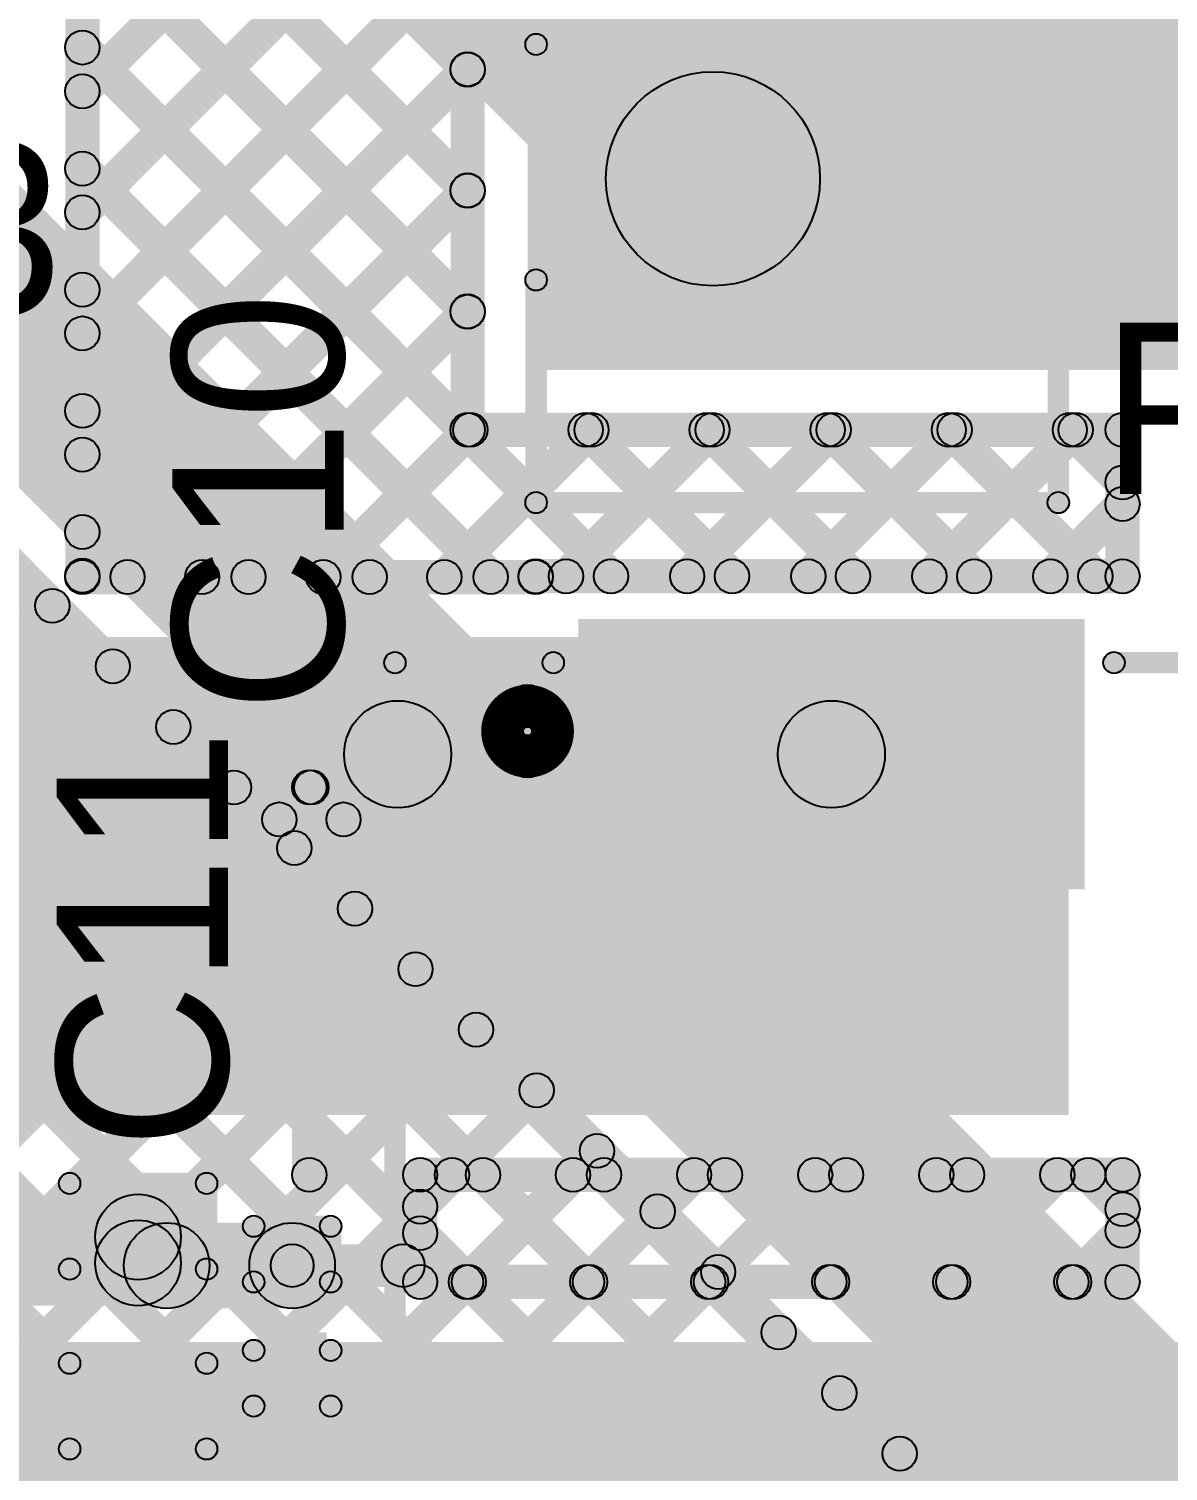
# Model space of a CAD drawing. Header units: millimetres. Extents: x 0.01 to 3.4, y 0.01 to 2.05.
# Drawn here: x 2.4585 to 2.7247, y 0.9458 to 1.2826 of the extents above; entities that cross this region are included whole.
import ezdxf

# ---------------------------------------------------------------- set-up
doc = ezdxf.new("R2010")
doc.units = ezdxf.units.MM
doc.header["$MEASUREMENT"] = 0
for name, color, linetype in [('BottomLayer', 5, 'Continuous'), ('BottomSolder', 6, 'Continuous'), ('PadHoleLayer', 156, 'Continuous'), ('TopLayer', 1, 'Continuous'), ('TopOverlay', 2, 'Continuous'), ('TopPaste', 8, 'Continuous'), ('TopSolder', 216, 'Continuous')]:
    doc.layers.add(name, color=color, linetype=linetype)

# ---------------------------------------------------------------- blocks, each defined once
blk = doc.blocks.new('SPM5012T_100M_LR_26')
at = {"layer": 'TopLayer'}
for points in [[(-0.11417, 0.05512), (-0.05906, 0.05512), (-0.05906, -0.05512), (-0.11417, -0.05512)], [(0.05906, 0.05512), (0.11417, 0.05512), (0.11417, -0.05512), (0.05906, -0.05512)]]:
    blk.add_hatch(color=1, dxfattribs=at).paths.add_polyline_path(points)
at = {"layer": 'TopOverlay'}
h = blk.add_hatch(color=2, dxfattribs=at)
edge = h.paths.add_edge_path()
edge.add_arc((-0.108, 0.102), 0.0025, 0, 360)
h = blk.add_hatch(color=2, dxfattribs=at)
edge = h.paths.add_edge_path()
edge.add_arc((-0.108, 0.102), 0.0025, 0, 360)
for points in [[(0.108, 0.1045), (0.108, 0.0995), (-0.108, 0.0995), (-0.108, 0.1045)], [(-0.1055, 0.066), (-0.1105, 0.066), (-0.1105, 0.102), (-0.1055, 0.102)], [(0.1105, 0.066), (0.1055, 0.066), (0.1055, 0.102), (0.1105, 0.102)], [(-0.1055, -0.102), (-0.1105, -0.102), (-0.1105, -0.065), (-0.1055, -0.065)], [(0.1105, -0.102), (0.1055, -0.102), (0.1055, -0.065), (0.1105, -0.065)], [(0.108, -0.0995), (0.108, -0.1045), (-0.108, -0.1045), (-0.108, -0.0995)]]:
    blk.add_hatch(color=2, dxfattribs=at).paths.add_polyline_path(points)
h = blk.add_hatch(color=2, dxfattribs=at)
edge = h.paths.add_edge_path()
edge.add_arc((0.108, 0.102), 0.0025, 0, 360)
h = blk.add_hatch(color=2, dxfattribs=at)
edge = h.paths.add_edge_path()
edge.add_arc((0.108, 0.102), 0.0025, 0, 360)
h = blk.add_hatch(color=2, dxfattribs=at)
edge = h.paths.add_edge_path()
edge.add_arc((-0.108, 0.066), 0.0025, 0, 360)
h = blk.add_hatch(color=2, dxfattribs=at)
edge = h.paths.add_edge_path()
edge.add_arc((0.108, 0.066), 0.0025, 0, 360)
h = blk.add_hatch(color=2, dxfattribs=at)
edge = h.paths.add_edge_path()
edge.add_arc((-0.108, -0.065), 0.0025, 0, 360)
h = blk.add_hatch(color=2, dxfattribs=at)
edge = h.paths.add_edge_path()
edge.add_arc((0.108, -0.065), 0.0025, 0, 360)
h = blk.add_hatch(color=2, dxfattribs=at)
edge = h.paths.add_edge_path()
edge.add_arc((-0.09783, -0.071), 0.005, 0, 360)
h = blk.add_hatch(color=2, dxfattribs=at)
edge = h.paths.add_edge_path()
edge.add_arc((-0.08617, -0.071), 0.005, 0, 360)
h = blk.add_hatch(color=2, dxfattribs=at)
edge = h.paths.add_edge_path()
edge.add_arc((-0.108, -0.102), 0.0025, 0, 360)
h = blk.add_hatch(color=2, dxfattribs=at)
edge = h.paths.add_edge_path()
edge.add_arc((-0.108, -0.102), 0.0025, 0, 360)
h = blk.add_hatch(color=2, dxfattribs=at)
edge = h.paths.add_edge_path()
edge.add_arc((0.108, -0.102), 0.0025, 0, 360)
h = blk.add_hatch(color=2, dxfattribs=at)
edge = h.paths.add_edge_path()
edge.add_arc((0.108, -0.102), 0.0025, 0, 360)
at = {"layer": 'TopPaste'}
for points in [[(-0.11417, 0.05512), (-0.05906, 0.05512), (-0.05906, -0.05512), (-0.11417, -0.05512)], [(0.05906, 0.05512), (0.11417, 0.05512), (0.11417, -0.05512), (0.05906, -0.05512)]]:
    blk.add_hatch(color=8, dxfattribs=at).paths.add_polyline_path(points)
at = {"layer": 'TopSolder'}
for points in [[(-0.11817, 0.05912), (-0.05506, 0.05912), (-0.05506, -0.05912), (-0.11817, -0.05912)], [(0.05506, 0.05912), (0.11817, 0.05912), (0.11817, -0.05912), (0.05506, -0.05912)]]:
    blk.add_hatch(color=216, dxfattribs=at).paths.add_polyline_path(points)
at = {"layer": 'TopOverlay', "const_width": 0.01}
blk.add_lwpolyline([(-0.08617, -0.071, 1), (-0.09783, -0.071, 1)], format="xyb", close=True, dxfattribs=at)
at = {"layer": 'TopOverlay'}
for centre, radius in [((-0.108, 0.102), 0.0025), ((-0.108, 0.102), 0.0025), ((0.108, 0.102), 0.0025), ((0.108, 0.102), 0.0025), ((-0.108, 0.066), 0.0025), ((0.108, 0.066), 0.0025), ((-0.108, -0.065), 0.0025), ((0.108, -0.065), 0.0025), ((-0.09783, -0.071), 0.005), ((-0.08617, -0.071), 0.005), ((-0.108, -0.102), 0.0025), ((-0.108, -0.102), 0.0025), ((0.108, -0.102), 0.0025), ((0.108, -0.102), 0.0025)]:
    blk.add_circle(centre, radius, dxfattribs=at)
blk = doc.blocks.new('30R135UPR_40')
at = {"layer": 'BottomLayer'}
h = blk.add_hatch(color=5, dxfattribs=at)
edge = h.paths.add_edge_path()
edge.add_arc((0.10039, -0.01969), 0.03729, 0, 360)
at = {"layer": 'BottomSolder'}
h = blk.add_hatch(color=6, dxfattribs=at)
edge = h.paths.add_edge_path()
edge.add_arc((0.10039, -0.01969), 0.04129, 0, 360)
at = {"layer": 'PadHoleLayer'}
h = blk.add_hatch(color=156, dxfattribs=at)
edge = h.paths.add_edge_path()
edge.add_arc((0.10039, -0.01969), 0.01969, 0, 360)
at = {"layer": 'TopLayer'}
h = blk.add_hatch(color=1, dxfattribs=at)
edge = h.paths.add_edge_path()
edge.add_arc((0.10039, -0.01969), 0.03729, 0, 360)
at = {"layer": 'TopOverlay'}
for points in [[(0.176, 0.0635), (0.176, 0.0585), (-0.07, 0.0585), (-0.07, 0.0635)], [(0.1785, -0.061), (0.1735, -0.061), (0.1735, 0.061), (0.1785, 0.061)], [(0.069, -0.0585), (0.069, -0.0635), (-0.177, -0.0635), (-0.177, -0.0585)], [(0.176, -0.0585), (0.176, -0.0635), (0.124, -0.0635), (0.124, -0.0585)]]:
    blk.add_hatch(color=2, dxfattribs=at).paths.add_polyline_path(points)
h = blk.add_hatch(color=2, dxfattribs=at)
edge = h.paths.add_edge_path()
edge.add_arc((0.176, 0.061), 0.0025, 0, 360)
h = blk.add_hatch(color=2, dxfattribs=at)
edge = h.paths.add_edge_path()
edge.add_arc((0.176, 0.061), 0.0025, 0, 360)
h = blk.add_hatch(color=2, dxfattribs=at)
edge = h.paths.add_edge_path()
edge.add_arc((0.069, -0.061), 0.0025, 0, 360)
h = blk.add_hatch(color=2, dxfattribs=at)
edge = h.paths.add_edge_path()
edge.add_arc((0.124, -0.061), 0.0025, 0, 360)
h = blk.add_hatch(color=2, dxfattribs=at)
edge = h.paths.add_edge_path()
edge.add_arc((0.176, -0.061), 0.0025, 0, 360)
h = blk.add_hatch(color=2, dxfattribs=at)
edge = h.paths.add_edge_path()
edge.add_arc((0.176, -0.061), 0.0025, 0, 360)
at = {"layer": 'TopSolder'}
h = blk.add_hatch(color=216, dxfattribs=at)
edge = h.paths.add_edge_path()
edge.add_arc((0.10039, -0.01969), 0.04129, 0, 360)
at = {"layer": 'TopOverlay'}
for centre in [(0.176, 0.061), (0.176, 0.061), (0.069, -0.061), (0.124, -0.061), (0.176, -0.061), (0.176, -0.061)]:
    blk.add_circle(centre, 0.0025, dxfattribs=at)
blk = doc.blocks.new('CAP_0201_41')
at = {"layer": 'TopLayer'}
for points in [[(-0.01772, 0.00591), (-0.00591, 0.00591), (-0.00591, -0.00591), (-0.01772, -0.00591)], [(0.00591, 0.00591), (0.01772, 0.00591), (0.01772, -0.00591), (0.00591, -0.00591)]]:
    blk.add_hatch(color=1, dxfattribs=at).paths.add_polyline_path(points)
at = {"layer": 'TopOverlay'}
h = blk.add_hatch(color=2, dxfattribs=at)
edge = h.paths.add_edge_path()
edge.add_arc((-0.021, 0.009), 0.0025, 0, 360)
h = blk.add_hatch(color=2, dxfattribs=at)
edge = h.paths.add_edge_path()
edge.add_arc((-0.021, 0.009), 0.0025, 0, 360)
for points in [[(-0.021, 0.0065), (-0.021, 0.0115), (-0.008, 0.0115), (-0.008, 0.0065)], [(0.008, 0.0065), (0.008, 0.0115), (0.021, 0.0115), (0.021, 0.0065)], [(-0.0235, 0.009), (-0.0185, 0.009), (-0.0185, -0.009), (-0.0235, -0.009)], [(0.0185, 0.009), (0.0235, 0.009), (0.0235, -0.009), (0.0185, -0.009)], [(-0.021, -0.0115), (-0.021, -0.0065), (-0.008, -0.0065), (-0.008, -0.0115)], [(0.008, -0.0115), (0.008, -0.0065), (0.021, -0.0065), (0.021, -0.0115)]]:
    blk.add_hatch(color=2, dxfattribs=at).paths.add_polyline_path(points)
h = blk.add_hatch(color=2, dxfattribs=at)
edge = h.paths.add_edge_path()
edge.add_arc((-0.008, 0.009), 0.0025, 0, 360)
h = blk.add_hatch(color=2, dxfattribs=at)
edge = h.paths.add_edge_path()
edge.add_arc((0.008, 0.009), 0.0025, 0, 360)
h = blk.add_hatch(color=2, dxfattribs=at)
edge = h.paths.add_edge_path()
edge.add_arc((0.021, 0.009), 0.0025, 0, 360)
h = blk.add_hatch(color=2, dxfattribs=at)
edge = h.paths.add_edge_path()
edge.add_arc((0.021, 0.009), 0.0025, 0, 360)
h = blk.add_hatch(color=2, dxfattribs=at)
edge = h.paths.add_edge_path()
edge.add_arc((-0.021, -0.009), 0.0025, 0, 360)
h = blk.add_hatch(color=2, dxfattribs=at)
edge = h.paths.add_edge_path()
edge.add_arc((-0.021, -0.009), 0.0025, 0, 360)
h = blk.add_hatch(color=2, dxfattribs=at)
edge = h.paths.add_edge_path()
edge.add_arc((-0.008, -0.009), 0.0025, 0, 360)
h = blk.add_hatch(color=2, dxfattribs=at)
edge = h.paths.add_edge_path()
edge.add_arc((0.008, -0.009), 0.0025, 0, 360)
h = blk.add_hatch(color=2, dxfattribs=at)
edge = h.paths.add_edge_path()
edge.add_arc((0.021, -0.009), 0.0025, 0, 360)
h = blk.add_hatch(color=2, dxfattribs=at)
edge = h.paths.add_edge_path()
edge.add_arc((0.021, -0.009), 0.0025, 0, 360)
at = {"layer": 'TopPaste'}
for points in [[(-0.01772, 0.00591), (-0.00591, 0.00591), (-0.00591, -0.00591), (-0.01772, -0.00591)], [(0.00591, 0.00591), (0.01772, 0.00591), (0.01772, -0.00591), (0.00591, -0.00591)]]:
    blk.add_hatch(color=8, dxfattribs=at).paths.add_polyline_path(points)
at = {"layer": 'TopSolder'}
for points in [[(-0.01988, 0.00807), (-0.00374, 0.00807), (-0.00374, -0.00807), (-0.01988, -0.00807)], [(0.00374, 0.00807), (0.01988, 0.00807), (0.01988, -0.00807), (0.00374, -0.00807)]]:
    blk.add_hatch(color=216, dxfattribs=at).paths.add_polyline_path(points)
at = {"layer": 'TopOverlay'}
for centre in [(-0.021, 0.009), (-0.021, 0.009), (-0.008, 0.009), (0.008, 0.009), (0.021, 0.009), (0.021, 0.009), (-0.021, -0.009), (-0.021, -0.009), (-0.008, -0.009), (0.008, -0.009), (0.021, -0.009), (0.021, -0.009)]:
    blk.add_circle(centre, 0.0025, dxfattribs=at)
blk = doc.blocks.new('C__0402_64')
at = {"layer": 'TopLayer'}
for points in [[(-0.0275, -0.0125), (-0.0275, 0.0125), (-0.0095, 0.0125), (-0.0095, -0.0125)], [(0.0095, -0.0125), (0.0095, 0.0125), (0.0275, 0.0125), (0.0275, -0.0125)]]:
    blk.add_hatch(color=1, dxfattribs=at).paths.add_polyline_path(points)
at = {"layer": 'TopOverlay'}
h = blk.add_hatch(color=2, dxfattribs=at)
edge = h.paths.add_edge_path()
edge.add_arc((-0.031, 0.016), 0.0025, 0, 360)
h = blk.add_hatch(color=2, dxfattribs=at)
edge = h.paths.add_edge_path()
edge.add_arc((-0.031, 0.016), 0.0025, 0, 360)
for points in [[(-0.031, 0.0135), (-0.031, 0.0185), (-0.011, 0.0185), (-0.011, 0.0135)], [(0.011, 0.0135), (0.011, 0.0185), (0.031, 0.0185), (0.031, 0.0135)], [(-0.0335, 0.016), (-0.0285, 0.016), (-0.0285, -0.016), (-0.0335, -0.016)], [(0.0285, 0.016), (0.0335, 0.016), (0.0335, -0.016), (0.0285, -0.016)], [(-0.031, -0.0185), (-0.031, -0.0135), (-0.011, -0.0135), (-0.011, -0.0185)], [(0.011, -0.0185), (0.011, -0.0135), (0.031, -0.0135), (0.031, -0.0185)]]:
    blk.add_hatch(color=2, dxfattribs=at).paths.add_polyline_path(points)
h = blk.add_hatch(color=2, dxfattribs=at)
edge = h.paths.add_edge_path()
edge.add_arc((-0.011, 0.016), 0.0025, 0, 360)
h = blk.add_hatch(color=2, dxfattribs=at)
edge = h.paths.add_edge_path()
edge.add_arc((0.011, 0.016), 0.0025, 0, 360)
h = blk.add_hatch(color=2, dxfattribs=at)
edge = h.paths.add_edge_path()
edge.add_arc((0.031, 0.016), 0.0025, 0, 360)
h = blk.add_hatch(color=2, dxfattribs=at)
edge = h.paths.add_edge_path()
edge.add_arc((0.031, 0.016), 0.0025, 0, 360)
h = blk.add_hatch(color=2, dxfattribs=at)
edge = h.paths.add_edge_path()
edge.add_arc((-0.031, -0.016), 0.0025, 0, 360)
h = blk.add_hatch(color=2, dxfattribs=at)
edge = h.paths.add_edge_path()
edge.add_arc((-0.031, -0.016), 0.0025, 0, 360)
h = blk.add_hatch(color=2, dxfattribs=at)
edge = h.paths.add_edge_path()
edge.add_arc((-0.011, -0.016), 0.0025, 0, 360)
h = blk.add_hatch(color=2, dxfattribs=at)
edge = h.paths.add_edge_path()
edge.add_arc((0.011, -0.016), 0.0025, 0, 360)
h = blk.add_hatch(color=2, dxfattribs=at)
edge = h.paths.add_edge_path()
edge.add_arc((0.031, -0.016), 0.0025, 0, 360)
h = blk.add_hatch(color=2, dxfattribs=at)
edge = h.paths.add_edge_path()
edge.add_arc((0.031, -0.016), 0.0025, 0, 360)
at = {"layer": 'TopPaste'}
for points in [[(-0.0275, -0.0125), (-0.0275, 0.0125), (-0.0095, 0.0125), (-0.0095, -0.0125)], [(0.0095, -0.0125), (0.0095, 0.0125), (0.0275, 0.0125), (0.0275, -0.0125)]]:
    blk.add_hatch(color=8, dxfattribs=at).paths.add_polyline_path(points)
at = {"layer": 'TopSolder'}
for points in [[(-0.02986, -0.01486), (-0.02986, 0.01486), (-0.00714, 0.01486), (-0.00714, -0.01486)], [(0.00714, -0.01486), (0.00714, 0.01486), (0.02986, 0.01486), (0.02986, -0.01486)]]:
    blk.add_hatch(color=216, dxfattribs=at).paths.add_polyline_path(points)
at = {"layer": 'TopOverlay'}
for centre in [(-0.031, 0.016), (-0.031, 0.016), (-0.011, 0.016), (0.011, 0.016), (0.031, 0.016), (0.031, 0.016), (-0.031, -0.016), (-0.031, -0.016), (-0.011, -0.016), (0.011, -0.016), (0.031, -0.016), (0.031, -0.016)]:
    blk.add_circle(centre, 0.0025, dxfattribs=at)

msp = doc.modelspace()

# ---------------------------------------------------------------- hatches: boundary and pattern name
at = {"layer": 'BottomLayer'}
for points in [[(2.50087, 1.43932), (2.53622, 1.47468), (2.94768, 1.06322), (2.91232, 1.02787)], [(2.53361, 1.29695), (2.56897, 1.33231), (2.63599, 1.26528), (2.60064, 1.22993)], [(2.40532, 1.22632), (2.44068, 1.26168), (2.86718, 0.83518), (2.83182, 0.79982)], [(2.42217, 1.18402), (2.42783, 1.18967), (2.80809, 0.80941), (2.80243, 0.80376)], [(2.42017, 1.18202), (2.42583, 1.18768), (2.80996, 0.80355), (2.8043, 0.79789)], [(2.40603, 1.16788), (2.41169, 1.17353), (2.96278, 0.62245), (2.95712, 0.61679)], [(2.39189, 1.15374), (2.39755, 1.15939), (2.94854, 0.6084), (2.94288, 0.60274)], [(2.28611, 0.96438), (2.28046, 0.97004), (2.46113, 1.15071), (2.46679, 1.14506)], [(2.37775, 1.13959), (2.3834, 1.14525), (2.94146, 0.5872), (2.9358, 0.58154)], [(2.14383, 0.79381), (2.13817, 0.79947), (2.47527, 1.13657), (2.48093, 1.13092)], [(2.36361, 1.12545), (2.36926, 1.13111), (2.94783, 0.55254), (2.94217, 0.54688)], [(2.14383, 0.76553), (2.13817, 0.77119), (2.48942, 1.12243), (2.49507, 1.11677)], [(2.34946, 1.11131), (2.35512, 1.11697), (2.94783, 0.52426), (2.94217, 0.5186)], [(2.14383, 0.73725), (2.13817, 0.7429), (2.50356, 1.10829), (2.50921, 1.10263)], [(2.33532, 1.09717), (2.34098, 1.10282), (2.94783, 0.49597), (2.94217, 0.49032)], [(2.14383, 0.70896), (2.13817, 0.71462), (2.5177, 1.09415), (2.52336, 1.08849)], [(2.32118, 1.08302), (2.32684, 1.08868), (2.94783, 0.46769), (2.94217, 0.46203)], [(2.14383, 0.68068), (2.13817, 0.68633), (2.53184, 1.08), (2.5375, 1.07435)], [(2.14383, 0.65239), (2.13817, 0.65805), (2.54598, 1.06586), (2.55164, 1.0602)], [(2.14383, 0.62411), (2.13817, 0.62976), (2.56013, 1.05172), (2.56578, 1.04606)], [(2.14383, 0.59582), (2.13817, 0.60148), (2.57427, 1.03758), (2.57993, 1.03192)], [(2.14383, 0.56754), (2.13817, 0.5732), (2.58841, 1.02344), (2.59407, 1.01778)], [(2.14383, 0.53926), (2.13817, 0.54491), (2.60255, 1.00929), (2.60821, 1.00364)], [(2.13983, 0.50697), (2.13418, 0.51263), (2.61669, 0.99515), (2.62235, 0.98949)], [(1.77131, 0.11017), (1.76566, 0.11583), (2.63084, 0.98101), (2.63649, 0.97535)], [(1.7996, 0.11017), (1.79394, 0.11583), (2.64498, 0.96687), (2.65064, 0.96121)], [(1.82788, 0.11017), (1.82223, 0.11583), (2.65912, 0.95272), (2.66478, 0.94707)]]:
    msp.add_hatch(color=5, dxfattribs=at).paths.add_polyline_path(points)
h = msp.add_hatch(color=5, dxfattribs=at)
edge = h.paths.add_edge_path()
edge.add_arc((2.61831, 1.24761), 0.025, 0, 360)
h = msp.add_hatch(color=5, dxfattribs=at)
edge = h.paths.add_edge_path()
edge.add_arc((2.46396, 1.14789), 0.004, 0, 360)
h = msp.add_hatch(color=5, dxfattribs=at)
edge = h.paths.add_edge_path()
edge.add_arc((2.4781, 1.13374), 0.004, 0, 360)
h = msp.add_hatch(color=5, dxfattribs=at)
edge = h.paths.add_edge_path()
edge.add_arc((2.49224, 1.1196), 0.004, 0, 360)
h = msp.add_hatch(color=5, dxfattribs=at)
edge = h.paths.add_edge_path()
edge.add_arc((2.50639, 1.10546), 0.004, 0, 360)
h = msp.add_hatch(color=5, dxfattribs=at)
edge = h.paths.add_edge_path()
edge.add_arc((2.52053, 1.09132), 0.004, 0, 360)
h = msp.add_hatch(color=5, dxfattribs=at)
edge = h.paths.add_edge_path()
edge.add_arc((2.53467, 1.07718), 0.004, 0, 360)
h = msp.add_hatch(color=5, dxfattribs=at)
edge = h.paths.add_edge_path()
edge.add_arc((2.54881, 1.06303), 0.004, 0, 360)
h = msp.add_hatch(color=5, dxfattribs=at)
edge = h.paths.add_edge_path()
edge.add_arc((2.56295, 1.04889), 0.004, 0, 360)
h = msp.add_hatch(color=5, dxfattribs=at)
edge = h.paths.add_edge_path()
edge.add_arc((2.5771, 1.03475), 0.004, 0, 360)
h = msp.add_hatch(color=5, dxfattribs=at)
edge = h.paths.add_edge_path()
edge.add_arc((2.59124, 1.02061), 0.004, 0, 360)
h = msp.add_hatch(color=5, dxfattribs=at)
edge = h.paths.add_edge_path()
edge.add_arc((2.60538, 1.00646), 0.004, 0, 360)
h = msp.add_hatch(color=5, dxfattribs=at)
edge = h.paths.add_edge_path()
edge.add_arc((2.61952, 0.99232), 0.004, 0, 360)
h = msp.add_hatch(color=5, dxfattribs=at)
edge = h.paths.add_edge_path()
edge.add_arc((2.63367, 0.97818), 0.004, 0, 360)
h = msp.add_hatch(color=5, dxfattribs=at)
edge = h.paths.add_edge_path()
edge.add_arc((2.64781, 0.96404), 0.004, 0, 360)
h = msp.add_hatch(color=5, dxfattribs=at)
edge = h.paths.add_edge_path()
edge.add_arc((2.66195, 0.9499), 0.004, 0, 360)
at = {"layer": 'TopLayer'}
for points in [[(2.47383, 1.26524), (2.46817, 1.27089), (2.60017, 1.40289), (2.60583, 1.39724)], [(2.39473, 1.37717), (2.40038, 1.38283), (2.56383, 1.21938), (2.55817, 1.21373)], [(2.42301, 1.37717), (2.42867, 1.38283), (2.56383, 1.24767), (2.55817, 1.24201)], [(2.4513, 1.37717), (2.45695, 1.38283), (2.56383, 1.27595), (2.55817, 1.2703)], [(2.47383, 1.23695), (2.46817, 1.24261), (2.60339, 1.37783), (2.60905, 1.37217)], [(2.565, 1.189), (2.557, 1.189), (2.557, 1.307), (2.565, 1.307)], [(2.47383, 1.20867), (2.46817, 1.21432), (2.55817, 1.30432), (2.56383, 1.29867)], [(2.575, 1.203), (2.781, 1.203), (2.781, 1.293), (2.575, 1.293)], [(2.475, 1.15461), (2.467, 1.15461), (2.467, 1.287), (2.475, 1.287)], [(2.46817, 1.27544), (2.47383, 1.2811), (2.59731, 1.15762), (2.59166, 1.15196)], [(2.47383, 1.18038), (2.46817, 1.18604), (2.55817, 1.27604), (2.56383, 1.27038)], [(2.46817, 1.24716), (2.47383, 1.25282), (2.5692, 1.15744), (2.56354, 1.15179)], [(2.47383, 1.1521), (2.46817, 1.15775), (2.55817, 1.24775), (2.56383, 1.2421)], [(2.46817, 1.21887), (2.47383, 1.22453), (2.54092, 1.15744), (2.53526, 1.15179)], [(2.5018, 1.15179), (2.49614, 1.15744), (2.55817, 1.21947), (2.56383, 1.21381)], [(2.46817, 1.19059), (2.47383, 1.19625), (2.51263, 1.15744), (2.50698, 1.15179)], [(2.561, 1.185), (2.561, 1.193), (2.714, 1.193), (2.714, 1.185)], [(2.53008, 1.15179), (2.52443, 1.15744), (2.55881, 1.19183), (2.56447, 1.18617)], [(2.55837, 1.15179), (2.55271, 1.15744), (2.5871, 1.19183), (2.59275, 1.18617)], [(2.58683, 1.15196), (2.58117, 1.15762), (2.61538, 1.19183), (2.62104, 1.18617)], [(2.58573, 1.18617), (2.59138, 1.19183), (2.6256, 1.15762), (2.61994, 1.15196)], [(2.61511, 1.15196), (2.60945, 1.15762), (2.64367, 1.19183), (2.64932, 1.18617)], [(2.61401, 1.18617), (2.61967, 1.19183), (2.65388, 1.15762), (2.64822, 1.15196)], [(2.6434, 1.15196), (2.63774, 1.15762), (2.67195, 1.19183), (2.67761, 1.18617)], [(2.6423, 1.18617), (2.64795, 1.19183), (2.68217, 1.15762), (2.67651, 1.15196)], [(2.67168, 1.15196), (2.66602, 1.15762), (2.70024, 1.19183), (2.70589, 1.18617)], [(2.67058, 1.18617), (2.67624, 1.19183), (2.71045, 1.15762), (2.70479, 1.15196)], [(2.69886, 1.18617), (2.70452, 1.19183), (2.71683, 1.17952), (2.71117, 1.17386)], [(2.718, 1.15479), (2.71, 1.15479), (2.71, 1.189), (2.718, 1.189)], [(2.69996, 1.15196), (2.69431, 1.15762), (2.71117, 1.17448), (2.71683, 1.16882)], [(2.46817, 1.16231), (2.47383, 1.16796), (2.48435, 1.15744), (2.47869, 1.15179)], [(2.57688, 1.15079), (2.57688, 1.15879), (2.714, 1.15879), (2.714, 1.15079)], [(2.471, 1.15061), (2.471, 1.15861), (2.57688, 1.15861), (2.57688, 1.15061)], [(2.70142, 1.029), (2.70142, 1.14061), (2.41, 1.14061), (2.41, 1.029)], [(2.54465, 1.10073), (2.54465, 1.12573), (2.646, 1.12573), (2.646, 1.10073)], [(2.55273, 1.00473), (2.54708, 1.01039), (2.55452, 1.01783), (2.56018, 1.01217)], [(2.54991, 1.011), (2.54991, 1.019), (2.714, 1.019), (2.714, 1.011)], [(2.56346, 0.98717), (2.5578, 0.99283), (2.5828, 1.01783), (2.58846, 1.01217)], [(2.56174, 1.01217), (2.56739, 1.01783), (2.59239, 0.99283), (2.58674, 0.98717)], [(2.59174, 0.98717), (2.58609, 0.99283), (2.61109, 1.01783), (2.61674, 1.01217)], [(2.59002, 1.01217), (2.59568, 1.01783), (2.62068, 0.99283), (2.61502, 0.98717)], [(2.62003, 0.98717), (2.61437, 0.99283), (2.63937, 1.01783), (2.64503, 1.01217)], [(2.61831, 1.01217), (2.62396, 1.01783), (2.64896, 0.99283), (2.64331, 0.98717)], [(2.64831, 0.98717), (2.64266, 0.99283), (2.66766, 1.01783), (2.67331, 1.01217)], [(2.64659, 1.01217), (2.65225, 1.01783), (2.67725, 0.99283), (2.67159, 0.98717)], [(2.6766, 0.98717), (2.67094, 0.99283), (2.69594, 1.01783), (2.7016, 1.01217)], [(2.67487, 1.01217), (2.68053, 1.01783), (2.70553, 0.99283), (2.69987, 0.98717)], [(2.70316, 1.01217), (2.70882, 1.01783), (2.71683, 1.00982), (2.71117, 1.00416)], [(2.55391, 0.99), (2.54591, 0.99), (2.54591, 1.015), (2.55391, 1.015)], [(2.718, 0.99), (2.71, 0.99), (2.71, 1.015), (2.718, 1.015)], [(2.47693, 0.99343), (2.49107, 1.00757), (2.49776, 1.00088), (2.48362, 0.98674)], [(2.39793, 0.98443), (2.39793, 1.00443), (2.484, 1.00443), (2.484, 0.98443)], [(2.49069, 0.98381), (2.49069, 1.00381), (2.52, 1.00381), (2.52, 0.98381)], [(2.54708, 0.99855), (2.55273, 1.0042), (2.56411, 0.99283), (2.55845, 0.98717)], [(2.70488, 0.98717), (2.69923, 0.99283), (2.71117, 1.00477), (2.71683, 0.99912)], [(2.494, 0.99443), (2.474, 0.99443), (2.474, 1.0005), (2.494, 1.0005)], [(2.52, 0.98881), (2.52, 0.99881), (2.54591, 0.99881), (2.54591, 0.98881)], [(2.54991, 0.986), (2.54991, 0.994), (2.714, 0.994), (2.714, 0.986)], [(2.39, 0.877), (2.777, 0.877), (2.777, 0.976), (2.39, 0.976)]]:
    msp.add_hatch(color=1, dxfattribs=at).paths.add_polyline_path(points)
h = msp.add_hatch(color=1, dxfattribs=at)
edge = h.paths.add_edge_path()
edge.add_arc((2.471, 1.27827), 0.004, 0, 360)
h = msp.add_hatch(color=1, dxfattribs=at)
edge = h.paths.add_edge_path()
edge.add_arc((2.561, 1.27321), 0.004, 0, 360)
h = msp.add_hatch(color=1, dxfattribs=at)
edge = h.paths.add_edge_path()
edge.add_arc((2.561, 1.27312), 0.004, 0, 360)
h = msp.add_hatch(color=1, dxfattribs=at)
edge = h.paths.add_edge_path()
edge.add_arc((2.471, 1.26806), 0.004, 0, 360)
h = msp.add_hatch(color=1, dxfattribs=at)
edge = h.paths.add_edge_path()
edge.add_arc((2.471, 1.24999), 0.004, 0, 360)
h = msp.add_hatch(color=1, dxfattribs=at)
edge = h.paths.add_edge_path()
edge.add_arc((2.561, 1.24493), 0.004, 0, 360)
h = msp.add_hatch(color=1, dxfattribs=at)
edge = h.paths.add_edge_path()
edge.add_arc((2.561, 1.24484), 0.004, 0, 360)
h = msp.add_hatch(color=1, dxfattribs=at)
edge = h.paths.add_edge_path()
edge.add_arc((2.471, 1.23978), 0.004, 0, 360)
h = msp.add_hatch(color=1, dxfattribs=at)
edge = h.paths.add_edge_path()
edge.add_arc((2.471, 1.2217), 0.004, 0, 360)
h = msp.add_hatch(color=1, dxfattribs=at)
edge = h.paths.add_edge_path()
edge.add_arc((2.561, 1.21664), 0.004, 0, 360)
h = msp.add_hatch(color=1, dxfattribs=at)
edge = h.paths.add_edge_path()
edge.add_arc((2.561, 1.21656), 0.004, 0, 360)
h = msp.add_hatch(color=1, dxfattribs=at)
edge = h.paths.add_edge_path()
edge.add_arc((2.471, 1.2115), 0.004, 0, 360)
h = msp.add_hatch(color=1, dxfattribs=at)
edge = h.paths.add_edge_path()
edge.add_arc((2.471, 1.19342), 0.004, 0, 360)
h = msp.add_hatch(color=1, dxfattribs=at)
edge = h.paths.add_edge_path()
edge.add_arc((2.561, 1.189), 0.004, 0, 360)
h = msp.add_hatch(color=1, dxfattribs=at)
edge = h.paths.add_edge_path()
edge.add_arc((2.561, 1.189), 0.004, 0, 360)
h = msp.add_hatch(color=1, dxfattribs=at)
edge = h.paths.add_edge_path()
edge.add_arc((2.56164, 1.189), 0.004, 0, 360)
h = msp.add_hatch(color=1, dxfattribs=at)
edge = h.paths.add_edge_path()
edge.add_arc((2.58856, 1.189), 0.004, 0, 360)
h = msp.add_hatch(color=1, dxfattribs=at)
edge = h.paths.add_edge_path()
edge.add_arc((2.58993, 1.189), 0.004, 0, 360)
h = msp.add_hatch(color=1, dxfattribs=at)
edge = h.paths.add_edge_path()
edge.add_arc((2.61684, 1.189), 0.004, 0, 360)
h = msp.add_hatch(color=1, dxfattribs=at)
edge = h.paths.add_edge_path()
edge.add_arc((2.61821, 1.189), 0.004, 0, 360)
h = msp.add_hatch(color=1, dxfattribs=at)
edge = h.paths.add_edge_path()
edge.add_arc((2.64512, 1.189), 0.004, 0, 360)
h = msp.add_hatch(color=1, dxfattribs=at)
edge = h.paths.add_edge_path()
edge.add_arc((2.64649, 1.189), 0.004, 0, 360)
h = msp.add_hatch(color=1, dxfattribs=at)
edge = h.paths.add_edge_path()
edge.add_arc((2.67341, 1.189), 0.004, 0, 360)
h = msp.add_hatch(color=1, dxfattribs=at)
edge = h.paths.add_edge_path()
edge.add_arc((2.67478, 1.189), 0.004, 0, 360)
h = msp.add_hatch(color=1, dxfattribs=at)
edge = h.paths.add_edge_path()
edge.add_arc((2.70169, 1.189), 0.004, 0, 360)
h = msp.add_hatch(color=1, dxfattribs=at)
edge = h.paths.add_edge_path()
edge.add_arc((2.70306, 1.189), 0.004, 0, 360)
h = msp.add_hatch(color=1, dxfattribs=at)
edge = h.paths.add_edge_path()
edge.add_arc((2.714, 1.189), 0.004, 0, 360)
h = msp.add_hatch(color=1, dxfattribs=at)
edge = h.paths.add_edge_path()
edge.add_arc((2.714, 1.189), 0.004, 0, 360)
h = msp.add_hatch(color=1, dxfattribs=at)
edge = h.paths.add_edge_path()
edge.add_arc((2.471, 1.18321), 0.004, 0, 360)
h = msp.add_hatch(color=1, dxfattribs=at)
edge = h.paths.add_edge_path()
edge.add_arc((2.714, 1.17669), 0.004, 0, 360)
h = msp.add_hatch(color=1, dxfattribs=at)
edge = h.paths.add_edge_path()
edge.add_arc((2.714, 1.17165), 0.004, 0, 360)
h = msp.add_hatch(color=1, dxfattribs=at)
edge = h.paths.add_edge_path()
edge.add_arc((2.471, 1.16513), 0.004, 0, 360)
h = msp.add_hatch(color=1, dxfattribs=at)
edge = h.paths.add_edge_path()
edge.add_arc((2.471, 1.15493), 0.004, 0, 360)
h = msp.add_hatch(color=1, dxfattribs=at)
edge = h.paths.add_edge_path()
edge.add_arc((2.57688, 1.15479), 0.004, 0, 360)
h = msp.add_hatch(color=1, dxfattribs=at)
edge = h.paths.add_edge_path()
edge.add_arc((2.584, 1.15479), 0.004, 0, 360)
h = msp.add_hatch(color=1, dxfattribs=at)
edge = h.paths.add_edge_path()
edge.add_arc((2.59448, 1.15479), 0.004, 0, 360)
h = msp.add_hatch(color=1, dxfattribs=at)
edge = h.paths.add_edge_path()
edge.add_arc((2.61228, 1.15479), 0.004, 0, 360)
h = msp.add_hatch(color=1, dxfattribs=at)
edge = h.paths.add_edge_path()
edge.add_arc((2.62277, 1.15479), 0.004, 0, 360)
h = msp.add_hatch(color=1, dxfattribs=at)
edge = h.paths.add_edge_path()
edge.add_arc((2.64057, 1.15479), 0.004, 0, 360)
h = msp.add_hatch(color=1, dxfattribs=at)
edge = h.paths.add_edge_path()
edge.add_arc((2.65105, 1.15479), 0.004, 0, 360)
h = msp.add_hatch(color=1, dxfattribs=at)
edge = h.paths.add_edge_path()
edge.add_arc((2.66885, 1.15479), 0.004, 0, 360)
h = msp.add_hatch(color=1, dxfattribs=at)
edge = h.paths.add_edge_path()
edge.add_arc((2.67934, 1.15479), 0.004, 0, 360)
h = msp.add_hatch(color=1, dxfattribs=at)
edge = h.paths.add_edge_path()
edge.add_arc((2.69714, 1.15479), 0.004, 0, 360)
h = msp.add_hatch(color=1, dxfattribs=at)
edge = h.paths.add_edge_path()
edge.add_arc((2.70762, 1.15479), 0.004, 0, 360)
h = msp.add_hatch(color=1, dxfattribs=at)
edge = h.paths.add_edge_path()
edge.add_arc((2.714, 1.15479), 0.004, 0, 360)
h = msp.add_hatch(color=1, dxfattribs=at)
edge = h.paths.add_edge_path()
edge.add_arc((2.714, 1.15479), 0.004, 0, 360)
h = msp.add_hatch(color=1, dxfattribs=at)
edge = h.paths.add_edge_path()
edge.add_arc((2.471, 1.15461), 0.004, 0, 360)
h = msp.add_hatch(color=1, dxfattribs=at)
edge = h.paths.add_edge_path()
edge.add_arc((2.471, 1.15461), 0.004, 0, 360)
h = msp.add_hatch(color=1, dxfattribs=at)
edge = h.paths.add_edge_path()
edge.add_arc((2.48152, 1.15461), 0.004, 0, 360)
h = msp.add_hatch(color=1, dxfattribs=at)
edge = h.paths.add_edge_path()
edge.add_arc((2.49897, 1.15461), 0.004, 0, 360)
h = msp.add_hatch(color=1, dxfattribs=at)
edge = h.paths.add_edge_path()
edge.add_arc((2.5098, 1.15461), 0.004, 0, 360)
h = msp.add_hatch(color=1, dxfattribs=at)
edge = h.paths.add_edge_path()
edge.add_arc((2.52726, 1.15461), 0.004, 0, 360)
h = msp.add_hatch(color=1, dxfattribs=at)
edge = h.paths.add_edge_path()
edge.add_arc((2.53809, 1.15461), 0.004, 0, 360)
h = msp.add_hatch(color=1, dxfattribs=at)
edge = h.paths.add_edge_path()
edge.add_arc((2.55554, 1.15461), 0.004, 0, 360)
h = msp.add_hatch(color=1, dxfattribs=at)
edge = h.paths.add_edge_path()
edge.add_arc((2.56637, 1.15461), 0.004, 0, 360)
h = msp.add_hatch(color=1, dxfattribs=at)
edge = h.paths.add_edge_path()
edge.add_arc((2.57688, 1.15461), 0.004, 0, 360)
h = msp.add_hatch(color=1, dxfattribs=at)
edge = h.paths.add_edge_path()
edge.add_arc((2.54465, 1.11323), 0.0125, 0, 360)
h = msp.add_hatch(color=1, dxfattribs=at)
edge = h.paths.add_edge_path()
edge.add_arc((2.646, 1.11323), 0.0125, 0, 360)
h = msp.add_hatch(color=1, dxfattribs=at)
edge = h.paths.add_edge_path()
edge.add_arc((2.54991, 1.015), 0.004, 0, 360)
h = msp.add_hatch(color=1, dxfattribs=at)
edge = h.paths.add_edge_path()
edge.add_arc((2.54991, 1.015), 0.004, 0, 360)
h = msp.add_hatch(color=1, dxfattribs=at)
edge = h.paths.add_edge_path()
edge.add_arc((2.55735, 1.015), 0.004, 0, 360)
h = msp.add_hatch(color=1, dxfattribs=at)
edge = h.paths.add_edge_path()
edge.add_arc((2.56457, 1.015), 0.004, 0, 360)
h = msp.add_hatch(color=1, dxfattribs=at)
edge = h.paths.add_edge_path()
edge.add_arc((2.58563, 1.015), 0.004, 0, 360)
h = msp.add_hatch(color=1, dxfattribs=at)
edge = h.paths.add_edge_path()
edge.add_arc((2.59285, 1.015), 0.004, 0, 360)
h = msp.add_hatch(color=1, dxfattribs=at)
edge = h.paths.add_edge_path()
edge.add_arc((2.61392, 1.015), 0.004, 0, 360)
h = msp.add_hatch(color=1, dxfattribs=at)
edge = h.paths.add_edge_path()
edge.add_arc((2.62113, 1.015), 0.004, 0, 360)
h = msp.add_hatch(color=1, dxfattribs=at)
edge = h.paths.add_edge_path()
edge.add_arc((2.6422, 1.015), 0.004, 0, 360)
h = msp.add_hatch(color=1, dxfattribs=at)
edge = h.paths.add_edge_path()
edge.add_arc((2.64942, 1.015), 0.004, 0, 360)
h = msp.add_hatch(color=1, dxfattribs=at)
edge = h.paths.add_edge_path()
edge.add_arc((2.67048, 1.015), 0.004, 0, 360)
h = msp.add_hatch(color=1, dxfattribs=at)
edge = h.paths.add_edge_path()
edge.add_arc((2.6777, 1.015), 0.004, 0, 360)
h = msp.add_hatch(color=1, dxfattribs=at)
edge = h.paths.add_edge_path()
edge.add_arc((2.69877, 1.015), 0.004, 0, 360)
h = msp.add_hatch(color=1, dxfattribs=at)
edge = h.paths.add_edge_path()
edge.add_arc((2.70599, 1.015), 0.004, 0, 360)
h = msp.add_hatch(color=1, dxfattribs=at)
edge = h.paths.add_edge_path()
edge.add_arc((2.714, 1.015), 0.004, 0, 360)
h = msp.add_hatch(color=1, dxfattribs=at)
edge = h.paths.add_edge_path()
edge.add_arc((2.714, 1.015), 0.004, 0, 360)
h = msp.add_hatch(color=1, dxfattribs=at)
edge = h.paths.add_edge_path()
edge.add_arc((2.484, 1.0005), 0.01, 0, 360)
h = msp.add_hatch(color=1, dxfattribs=at)
edge = h.paths.add_edge_path()
edge.add_arc((2.484, 1.0005), 0.01, 0, 360)
h = msp.add_hatch(color=1, dxfattribs=at)
edge = h.paths.add_edge_path()
edge.add_arc((2.54991, 1.00756), 0.004, 0, 360)
h = msp.add_hatch(color=1, dxfattribs=at)
edge = h.paths.add_edge_path()
edge.add_arc((2.714, 1.00699), 0.004, 0, 360)
h = msp.add_hatch(color=1, dxfattribs=at)
edge = h.paths.add_edge_path()
edge.add_arc((2.484, 0.99443), 0.01, 0, 360)
h = msp.add_hatch(color=1, dxfattribs=at)
edge = h.paths.add_edge_path()
edge.add_arc((2.484, 0.99443), 0.01, 0, 360)
h = msp.add_hatch(color=1, dxfattribs=at)
edge = h.paths.add_edge_path()
edge.add_arc((2.49069, 0.99381), 0.01, 0, 360)
h = msp.add_hatch(color=1, dxfattribs=at)
edge = h.paths.add_edge_path()
edge.add_arc((2.49069, 0.99381), 0.01, 0, 360)
h = msp.add_hatch(color=1, dxfattribs=at)
edge = h.paths.add_edge_path()
edge.add_arc((2.52, 0.99381), 0.01, 0, 360)
h = msp.add_hatch(color=1, dxfattribs=at)
edge = h.paths.add_edge_path()
edge.add_arc((2.54991, 1.00138), 0.004, 0, 360)
h = msp.add_hatch(color=1, dxfattribs=at)
edge = h.paths.add_edge_path()
edge.add_arc((2.714, 1.00195), 0.004, 0, 360)
h = msp.add_hatch(color=1, dxfattribs=at)
edge = h.paths.add_edge_path()
edge.add_arc((2.52, 0.99381), 0.005, 0, 360)
h = msp.add_hatch(color=1, dxfattribs=at)
edge = h.paths.add_edge_path()
edge.add_arc((2.54591, 0.99381), 0.005, 0, 360)
h = msp.add_hatch(color=1, dxfattribs=at)
edge = h.paths.add_edge_path()
edge.add_arc((2.54991, 0.99), 0.004, 0, 360)
h = msp.add_hatch(color=1, dxfattribs=at)
edge = h.paths.add_edge_path()
edge.add_arc((2.54991, 0.99), 0.004, 0, 360)
h = msp.add_hatch(color=1, dxfattribs=at)
edge = h.paths.add_edge_path()
edge.add_arc((2.56063, 0.99), 0.004, 0, 360)
h = msp.add_hatch(color=1, dxfattribs=at)
edge = h.paths.add_edge_path()
edge.add_arc((2.56128, 0.99), 0.004, 0, 360)
h = msp.add_hatch(color=1, dxfattribs=at)
edge = h.paths.add_edge_path()
edge.add_arc((2.58892, 0.99), 0.004, 0, 360)
h = msp.add_hatch(color=1, dxfattribs=at)
edge = h.paths.add_edge_path()
edge.add_arc((2.58957, 0.99), 0.004, 0, 360)
h = msp.add_hatch(color=1, dxfattribs=at)
edge = h.paths.add_edge_path()
edge.add_arc((2.6172, 0.99), 0.004, 0, 360)
h = msp.add_hatch(color=1, dxfattribs=at)
edge = h.paths.add_edge_path()
edge.add_arc((2.61785, 0.99), 0.004, 0, 360)
h = msp.add_hatch(color=1, dxfattribs=at)
edge = h.paths.add_edge_path()
edge.add_arc((2.64549, 0.99), 0.004, 0, 360)
h = msp.add_hatch(color=1, dxfattribs=at)
edge = h.paths.add_edge_path()
edge.add_arc((2.64613, 0.99), 0.004, 0, 360)
h = msp.add_hatch(color=1, dxfattribs=at)
edge = h.paths.add_edge_path()
edge.add_arc((2.67377, 0.99), 0.004, 0, 360)
h = msp.add_hatch(color=1, dxfattribs=at)
edge = h.paths.add_edge_path()
edge.add_arc((2.67442, 0.99), 0.004, 0, 360)
h = msp.add_hatch(color=1, dxfattribs=at)
edge = h.paths.add_edge_path()
edge.add_arc((2.70205, 0.99), 0.004, 0, 360)
h = msp.add_hatch(color=1, dxfattribs=at)
edge = h.paths.add_edge_path()
edge.add_arc((2.7027, 0.99), 0.004, 0, 360)
h = msp.add_hatch(color=1, dxfattribs=at)
edge = h.paths.add_edge_path()
edge.add_arc((2.714, 0.99), 0.004, 0, 360)
h = msp.add_hatch(color=1, dxfattribs=at)
edge = h.paths.add_edge_path()
edge.add_arc((2.714, 0.99), 0.004, 0, 360)
at = {"layer": 'TopOverlay'}
for points in [[(2.51983, 1.09517), (2.51417, 1.10083), (2.52167, 1.10833), (2.52733, 1.10267)], [(2.52167, 1.10267), (2.52733, 1.10833), (2.53483, 1.10083), (2.52917, 1.09517)], [(2.524, 1.1015), (2.524, 1.1095), (2.5245, 1.1095), (2.5245, 1.1015)], [(2.528, 1.015), (2.52, 1.015), (2.52, 1.1055), (2.528, 1.1055)]]:
    msp.add_hatch(color=2, dxfattribs=at).paths.add_polyline_path(points)
h = msp.add_hatch(color=2, dxfattribs=at)
edge = h.paths.add_edge_path()
edge.add_arc((2.524, 1.1055), 0.004, 0, 360)
h = msp.add_hatch(color=2, dxfattribs=at)
edge = h.paths.add_edge_path()
edge.add_arc((2.524, 1.1055), 0.004, 0, 360)
h = msp.add_hatch(color=2, dxfattribs=at)
edge = h.paths.add_edge_path()
edge.add_arc((2.5245, 1.1055), 0.004, 0, 360)
h = msp.add_hatch(color=2, dxfattribs=at)
edge = h.paths.add_edge_path()
edge.add_arc((2.5245, 1.1055), 0.004, 0, 360)
h = msp.add_hatch(color=2, dxfattribs=at)
edge = h.paths.add_edge_path()
edge.add_arc((2.5245, 1.1055), 0.004, 0, 360)
h = msp.add_hatch(color=2, dxfattribs=at)
edge = h.paths.add_edge_path()
edge.add_arc((2.517, 1.098), 0.004, 0, 360)
h = msp.add_hatch(color=2, dxfattribs=at)
edge = h.paths.add_edge_path()
edge.add_arc((2.532, 1.098), 0.004, 0, 360)
h = msp.add_hatch(color=2, dxfattribs=at)
edge = h.paths.add_edge_path()
edge.add_arc((2.524, 1.015), 0.004, 0, 360)

# ---------------------------------------------------------------- linework, layer by layer
at = {"layer": 'BottomLayer'}
for centre, radius in [((2.61831, 1.24761), 0.025), ((2.46396, 1.14789), 0.004), ((2.4781, 1.13374), 0.004), ((2.49224, 1.1196), 0.004), ((2.50639, 1.10546), 0.004), ((2.52053, 1.09132), 0.004), ((2.53467, 1.07718), 0.004), ((2.54881, 1.06303), 0.004), ((2.56295, 1.04889), 0.004), ((2.5771, 1.03475), 0.004), ((2.59124, 1.02061), 0.004), ((2.60538, 1.00646), 0.004), ((2.61952, 0.99232), 0.004), ((2.63367, 0.97818), 0.004), ((2.64781, 0.96404), 0.004), ((2.66195, 0.9499), 0.004)]:
    msp.add_circle(centre, radius, dxfattribs=at)
at = {"layer": 'TopLayer'}
for centre, radius in [((2.471, 1.27827), 0.004), ((2.561, 1.27321), 0.004), ((2.561, 1.27312), 0.004), ((2.471, 1.26806), 0.004), ((2.471, 1.24999), 0.004), ((2.561, 1.24493), 0.004), ((2.561, 1.24484), 0.004), ((2.471, 1.23978), 0.004), ((2.471, 1.2217), 0.004), ((2.561, 1.21664), 0.004), ((2.561, 1.21656), 0.004), ((2.471, 1.2115), 0.004), ((2.471, 1.19342), 0.004), ((2.561, 1.189), 0.004), ((2.561, 1.189), 0.004), ((2.56164, 1.189), 0.004), ((2.58856, 1.189), 0.004), ((2.58993, 1.189), 0.004), ((2.61684, 1.189), 0.004), ((2.61821, 1.189), 0.004), ((2.64512, 1.189), 0.004), ((2.64649, 1.189), 0.004), ((2.67341, 1.189), 0.004), ((2.67478, 1.189), 0.004), ((2.70169, 1.189), 0.004), ((2.70306, 1.189), 0.004), ((2.714, 1.189), 0.004), ((2.714, 1.189), 0.004), ((2.471, 1.18321), 0.004), ((2.714, 1.17669), 0.004), ((2.714, 1.17165), 0.004), ((2.471, 1.16513), 0.004), ((2.471, 1.15493), 0.004), ((2.57688, 1.15479), 0.004), ((2.584, 1.15479), 0.004), ((2.59448, 1.15479), 0.004), ((2.61228, 1.15479), 0.004), ((2.62277, 1.15479), 0.004), ((2.64057, 1.15479), 0.004), ((2.65105, 1.15479), 0.004), ((2.66885, 1.15479), 0.004), ((2.67934, 1.15479), 0.004), ((2.69714, 1.15479), 0.004), ((2.70762, 1.15479), 0.004), ((2.714, 1.15479), 0.004), ((2.714, 1.15479), 0.004), ((2.471, 1.15461), 0.004), ((2.471, 1.15461), 0.004), ((2.48152, 1.15461), 0.004), ((2.49897, 1.15461), 0.004), ((2.5098, 1.15461), 0.004), ((2.52726, 1.15461), 0.004), ((2.53809, 1.15461), 0.004), ((2.55554, 1.15461), 0.004), ((2.56637, 1.15461), 0.004), ((2.57688, 1.15461), 0.004), ((2.54465, 1.11323), 0.0125), ((2.646, 1.11323), 0.0125), ((2.54991, 1.015), 0.004), ((2.54991, 1.015), 0.004), ((2.55735, 1.015), 0.004), ((2.56457, 1.015), 0.004), ((2.58563, 1.015), 0.004), ((2.59285, 1.015), 0.004), ((2.61392, 1.015), 0.004), ((2.62113, 1.015), 0.004), ((2.6422, 1.015), 0.004), ((2.64942, 1.015), 0.004), ((2.67048, 1.015), 0.004), ((2.6777, 1.015), 0.004), ((2.69877, 1.015), 0.004), ((2.70599, 1.015), 0.004), ((2.714, 1.015), 0.004), ((2.714, 1.015), 0.004), ((2.484, 1.0005), 0.01), ((2.484, 1.0005), 0.01), ((2.54991, 1.00756), 0.004), ((2.714, 1.00699), 0.004), ((2.484, 0.99443), 0.01), ((2.484, 0.99443), 0.01), ((2.49069, 0.99381), 0.01), ((2.49069, 0.99381), 0.01), ((2.52, 0.99381), 0.01), ((2.54991, 1.00138), 0.004), ((2.714, 1.00195), 0.004), ((2.52, 0.99381), 0.005), ((2.54591, 0.99381), 0.005), ((2.54991, 0.99), 0.004), ((2.54991, 0.99), 0.004), ((2.56063, 0.99), 0.004), ((2.56128, 0.99), 0.004), ((2.58892, 0.99), 0.004), ((2.58957, 0.99), 0.004), ((2.6172, 0.99), 0.004), ((2.61785, 0.99), 0.004), ((2.64549, 0.99), 0.004), ((2.64613, 0.99), 0.004), ((2.67377, 0.99), 0.004), ((2.67442, 0.99), 0.004), ((2.70205, 0.99), 0.004), ((2.7027, 0.99), 0.004), ((2.714, 0.99), 0.004), ((2.714, 0.99), 0.004)]:
    msp.add_circle(centre, radius, dxfattribs=at)
at = {"layer": 'TopOverlay'}
for centre in [(2.524, 1.1055), (2.524, 1.1055), (2.5245, 1.1055), (2.5245, 1.1055), (2.5245, 1.1055), (2.517, 1.098), (2.532, 1.098), (2.524, 1.015)]:
    msp.add_circle(centre, 0.004, dxfattribs=at)

# ---------------------------------------------------------------- block references
for name, p, rotation in [('30R135UPR_40', (2.638, 1.348), 270), ('SPM5012T_100M_LR_26', (2.646, 1.02661), 270), ('C__0402_64', (2.484, 0.982), 90), ('CAP_0201_41', (2.52, 0.982), 90)]:
    msp.add_blockref(name, p, dxfattribs=dict(rotation=rotation))

# ---------------------------------------------------------------- texts
for s, p in [('D3', (2.398, 1.216)), ('F1', (2.709, 1.174))]:
    msp.add_text(s, height=0.04, dxfattribs=at).set_placement(p)
for s, p in [('C10', (2.532, 1.123)), ('C11', (2.505, 1.021))]:
    msp.add_text(s, height=0.04, rotation=90, dxfattribs=at).set_placement(p)

doc.saveas('drawing.dxf')
